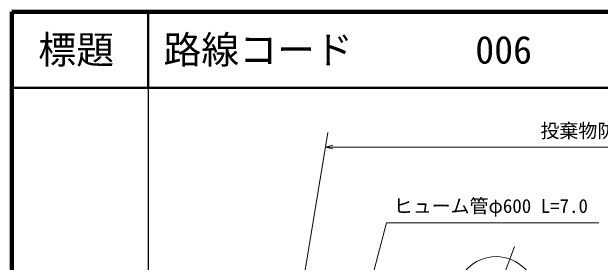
# Model space of a CAD drawing. Units: millimetres, scale not verified. Extents: x 40000 to 680000, y 20000 to 380000.
# Drawn here: x 40000 to 117626, y 347009 to 380000 of the extents above; entities that cross this region are included whole.
import ezdxf
from ezdxf.enums import TextEntityAlignment as Align

# ---------------------------------------------------------------- set-up
doc = ezdxf.new("R2010")
doc.units = ezdxf.units.MM
doc.header["$LTSCALE"] = 1000
for name, color, linetype, lineweight in [('M-STR-HTXT', 7, 'Continuous', 13), ('M-TTL', 2, 'Continuous', 140), ('M-TTL-BAND', 7, 'Continuous', 25), ('M-TTL-LINE', 7, 'Continuous', 50)]:
    doc.layers.add(name, color=color, linetype=linetype, lineweight=lineweight)
doc.layers.add('M-TTL-TXT', color=7, linetype='Continuous')
doc.styles.add('ＭＳ ゴシック', font='')
doc.styles.get('ＭＳ ゴシック').set_extended_font_data('MS Gothic')

msp = doc.modelspace()

# ---------------------------------------------------------------- linework, layer by layer
at = {"layer": 'M-STR-HTXT'}
for p, q in [((81684, 364096), (64056, 256641)), ((81369, 362175), (82369, 362425)), ((164736, 362175), (81369, 362175)), ((81369, 362175), (82369, 361925)), ((76457, 303614), (89447, 352198)), ((89447, 352198), (117450, 352198)), ((106304, 349096), (101476, 335830))]:
    msp.add_line(p, q, dxfattribs=at)
msp.add_circle((103890, 342463), 5294, dxfattribs=at)
at = {"layer": 'M-TTL'}
for p, q in [((40000, 380000), (40000, 20000)), ((680000, 380000), (40000, 380000))]:
    msp.add_line(p, q, dxfattribs=at)
at = {"layer": 'M-TTL-BAND'}
msp.add_line((58000, 370000), (58000, 20000), dxfattribs=at)
at = {"layer": 'M-TTL-LINE'}
for p, q in [((58000, 380000), (58000, 370000)), ((40000, 370000), (680000, 370000))]:
    msp.add_line(p, q, dxfattribs=at)

# ---------------------------------------------------------------- texts
at = {"layer": 'M-STR-HTXT', "style": 'ＭＳ ゴシック'}
msp.add_text('投棄物防止柵\u3000L=82.0', height=1833, dxfattribs=at).set_placement((122228, 364324), align=Align.MIDDLE_CENTER)
msp.add_text('ヒューム管φ600 L=7.0', height=1833, dxfattribs=at).set_placement((103195, 352951), align=Align.BOTTOM_CENTER)
at = {"layer": 'M-TTL-TXT', "style": 'ＭＳ ゴシック'}
msp.add_text('標題', height=3666, dxfattribs=at).set_placement((48500, 375000), align=Align.MIDDLE_CENTER)
for s, p in [('路線コード', (60000, 375000)), ('006', (101142, 375000))]:
    msp.add_text(s, height=3666, dxfattribs=at).set_placement(p, align=Align.MIDDLE_LEFT)

doc.saveas('drawing.dxf')
